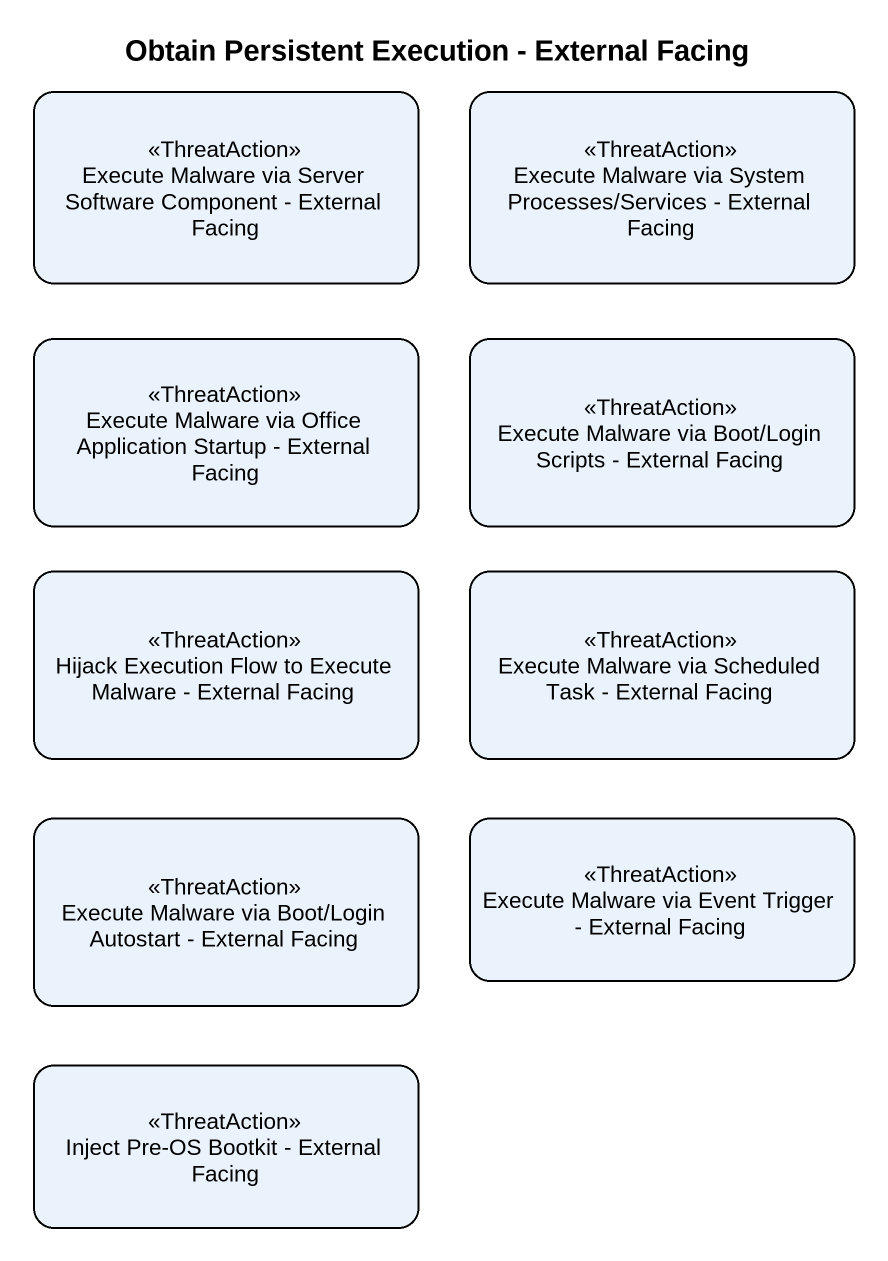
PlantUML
@startuml
title Obtain Persistent Execution - External Facing
hide empty description
state "Execute Malware via Server Software Component - External Facing" as Execute_Malware_via_Server <<ThreatAction>>
state "Execute Malware via System Processes/Services - External Facing" as Execute_Malware_via_System <<ThreatAction>>
state "Execute Malware via Office Application Startup - External Facing" as Execute_Malware_via_Office <<ThreatAction>>
state "Execute Malware via Boot/Login Scripts - External Facing" as Execute_Malware_via_Boot <<ThreatAction>>
state "Hijack Execution Flow to Execute Malware - External Facing" as Hijack_Execution_Flow_to <<ThreatAction>>
state "Execute Malware via Scheduled Task - External Facing" as Execute_Malware_via <<ThreatAction>>
state "Execute Malware via Boot/Login Autostart - External Facing" as Execute_Malware_via_Boot_2 <<ThreatAction>>
state "Execute Malware via Event Trigger - External Facing" as Execute_Malware_via_Event <<ThreatAction>>
state "Inject Pre-OS Bootkit - External Facing" as Inject_Pre_OS_Bootkit <<ThreatAction>>
@enduml
